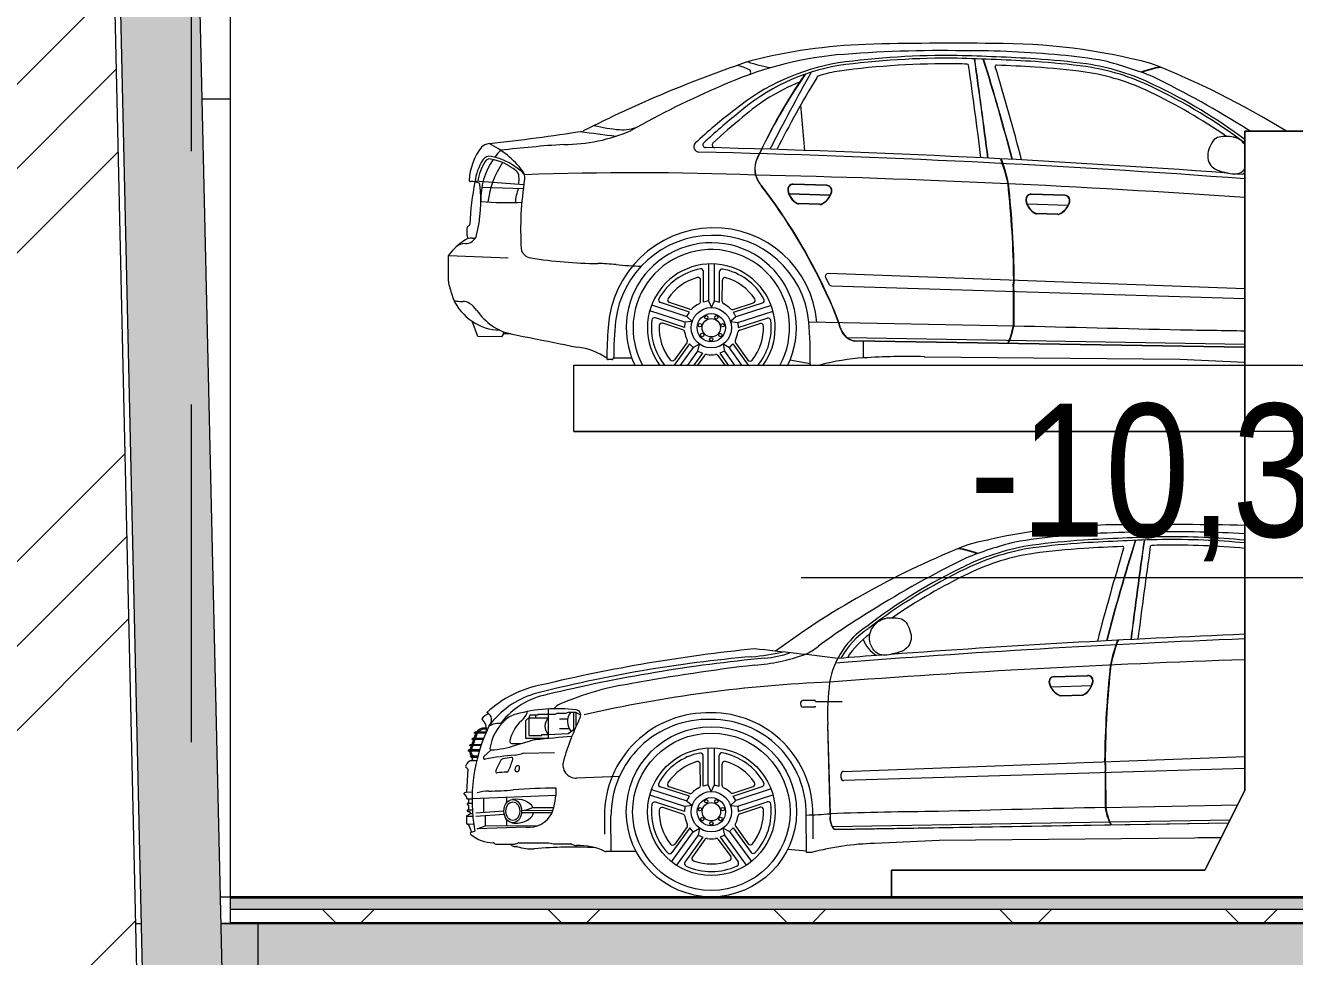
# Model space of a CAD drawing. Header units: millimetres. Extents: x 51154 to 151340, y -24069 to 30962.
# Drawn here: x 56707 to 61478, y -10575 to -7073 of the extents above; entities that cross this region are included whole.
import ezdxf

# ---------------------------------------------------------------- set-up
doc = ezdxf.new("R2010")
doc.units = ezdxf.units.MM
doc.linetypes.add('Осевые', pattern=[6350, 1270, -952.5, 3175, -952.5])
for name, color, linetype, lineweight in [('Высотные отметки', 7, 'Continuous', 9), ('Общие ребра', 7, 'Continuous', 9), ('Отделка 1 _4_-1', 7, 'Continuous', 9), ('Отделка 2 _5_-1', 7, 'Continuous', 9), ('Перекрытия', 7, 'Continuous', 9), ('Потолки', 7, 'Continuous', 9), ('Стены', 7, 'Continuous', 9), ('Стены-1', 7, 'Continuous', 18), ('Структура _1_', 7, 'Continuous', 18), ('Черная _3 сплошная', 7, 'Continuous', 18), ('Штриховка разреза-2', 7, 'Continuous', 9), ('Элементы узлов', 7, 'Continuous', 9)]:
    doc.layers.add(name, color=color, linetype=linetype, lineweight=lineweight)
for name, color, linetype, lineweight, true_color in [('Оси-3', 7, 'Осевые', 9, 0xaaaaaa), ('Парковка-1', 7, 'Continuous', 9, 0xaaaaaa), ('Элементы узлов-1', 7, 'Continuous', 9, 0xaaaaaa), ('Элементы узлов-3', 7, 'Continuous', 9, 0x585858)]:
    doc.layers.add(name, color=color, linetype=linetype, lineweight=lineweight, true_color=true_color)
doc.styles.add('Arial Narrow', font='ARIALN.TTF', dxfattribs={"height": 500})
pattern_1 = [(45, (99498.54, 6475), (-493.914, 493.914), []), (45, (99992.45, 6475), (-493.914, 493.914), [873.125, -174.625, 6.706, -167.919])]

# ---------------------------------------------------------------- blocks, each defined once
blk = doc.blocks.new('Стена монолитная - Стена монолитная-463893-Разрез 1-1')
at = {"layer": 'Штриховка разреза-2'}
h = blk.add_hatch(dxfattribs=at)
h.set_pattern_fill('FP_1', color=256, style=0, pattern_type=2)
h.set_pattern_definition(pattern_1)
h.paths.add_polyline_path([(141267.5, -16700), (141410.4, -10450), (141266.3, -10450), (141267.3, -16700)], flags=0)
h.paths.add_polyline_path([(57285.6, -16700), (57281.6, -16573.1), (57281.6, -16700)], flags=0)
h.paths.add_polyline_path([(57581.6, -16521.8), (57581.6, -10450), (57442.8, -10450), (57565, -15794.4)], flags=0)
at = {"layer": 'Стены'}
for p, q in [((58787.1, -10450), (57442.3, -10450)), ((57476.6, -10450), (57581.6, -10450)), ((57476.6, -10450), (57581.6, -10450)), ((57581.6, -10450), (61831.6, -10450)), ((61831.6, -10450), (58788.4, -10450))]:
    blk.add_line(p, q, dxfattribs=at)
at = {"layer": 'Стены-1'}
for p, q in [((57581.6, -10450), (57442.8, -10450)), ((57581.6, -16521.8), (57581.6, -10450))]:
    blk.add_line(p, q, dxfattribs=at)
blk = doc.blocks.new('Прк_Свб_Механизированная парковка_Параллельная - Прк_Свб_Механизированная парковка_Параллельная-8473315-Разрез 1-1')
at = {"layer": 'Парковка-1'}
for p, q in [((61591.1, -7470), (61291.1, -7470)), ((61291.1, -7470), (61291.1, -8350)), ((61591.1, -7470), (61291.1, -7470)), ((61291.1, -7470), (61291.1, -9950)), ((58769.1, -8600), (58769.1, -8350)), ((58769.1, -8539.9), (58769.1, -8350)), ((58769.1, -8350), (61291.1, -8350)), ((58769.1, -8350), (61291.1, -8350)), ((58769.1, -8600), (61291.1, -8600)), ((61291.1, -8600), (61291.1, -9950)), ((61291.1, -9950), (61141.1, -10250)), ((61291.1, -9950), (61141.1, -10250)), ((61141.1, -10250), (59963.1, -10250)), ((59963.1, -10250), (59963.1, -10350)), ((61141.1, -10250), (59963.1, -10250)), ((59963.1, -10250), (59963.1, -10350)), ((59963.1, -10350), (62919.1, -10350)), ((59963.1, -10350), (62919.1, -10350))]:
    blk.add_line(p, q, dxfattribs=at)
at = {"layer": 'Элементы узлов-1'}
for p, q in [((59620.5, -7373.4), (59635.8, -7542.9)), ((61291.1, -9950), (61291.1, -7470)), ((61291.1, -7470), (61591.1, -7470)), ((61260.6, -7630.7), (61291.1, -7632.9)), ((58580.7, -7672.2), (58397.4, -7658.7)), ((59719.3, -7674), (59593.5, -7670.1)), ((59719.3, -7675), (59593.5, -7671.1)), ((58578.6, -7687.2), (58422.7, -7683)), ((59732.7, -7711.3), (59577.7, -7706.5)), ((59732.2, -7712.3), (59578.1, -7707.5)), ((60613.9, -7712.3), (60488.1, -7708.4)), ((60614, -7711.3), (60488.2, -7707.4)), ((59693.8, -7745.6), (59612.9, -7743.1)), ((59693.8, -7746.6), (59612.9, -7744.1)), ((60626.9, -7749.6), (60472.7, -7744.9)), ((58369.4, -7829.7), (58376.5, -7823.8)), ((60588.5, -7783), (60507.6, -7780.5)), ((60588.4, -7784), (60507.6, -7781.5)), ((58367.4, -7863.3), (58367.5, -7833.5)), ((58386.2, -7872.6), (58399, -7872.6)), ((58297.7, -8035.3), (58298.1, -7938.6)), ((58298.1, -7938.6), (58521.7, -7947)), ((59255.6, -8113.3), (59256.1, -7998.6)), ((59275.1, -7970.1), (59274.6, -8109.1)), ((59297.2, -8109.2), (59297.7, -7970.2)), ((59316.1, -8113.5), (59316.5, -7998.8)), ((61291.1, -8064), (59724.3, -8006.4)), ((59245, -8110.6), (59245.3, -8030.8)), ((59326.7, -8110.9), (59327, -8031.2)), ((59715.1, -8021.1), (59728.9, -8047)), ((59737.4, -8052.3), (61291.1, -8099.4)), ((59274.6, -8109.1), (59255.6, -8113.3)), ((59274.6, -8109.1), (59285.8, -8134.1)), ((59285.8, -8134.1), (59297.2, -8109.2)), ((59297.2, -8109.2), (59316.1, -8113.5)), ((60420.7, -8072.4), (60420.2, -8203.8)), ((60422.7, -8072.4), (60422.2, -8203.8)), ((59186.1, -8189.2), (59054.1, -8145.8)), ((59061.2, -8124.3), (59193.2, -8167.7)), ((59203.1, -8151.1), (59094.2, -8115.3)), ((59204, -8140.2), (59128.2, -8115.2)), ((59193.2, -8167.7), (59203.1, -8151.1)), ((59367.5, -8140.8), (59443.5, -8116.4)), ((59368.3, -8151.7), (59477.5, -8116.7)), ((59378.1, -8168.4), (59368.3, -8151.7)), ((59510.4, -8126), (59378.1, -8168.4)), ((59385, -8190), (59517.4, -8147.5)), ((58408.1, -8243.3), (58386.3, -8185.7)), ((59184.2, -8208.5), (59075.3, -8172.6)), ((59178.4, -8217.8), (59102.7, -8192.9)), ((59186.1, -8189.2), (59184.2, -8208.5)), ((59213.3, -8186.3), (59186.1, -8189.2)), ((59193.2, -8167.7), (59213.3, -8186.3)), ((59378.1, -8168.4), (59357.8, -8186.8)), ((59357.8, -8186.8), (59385, -8190)), ((59385, -8190), (59386.7, -8209.3)), ((59386.7, -8209.3), (59496, -8174.3)), ((59392.5, -8218.6), (59468.4, -8194.3)), ((60422.2, -8203.8), (59651.9, -8188.3)), ((58497.3, -8243.6), (58408.1, -8243.3)), ((58504, -8232.7), (58497.3, -8243.6)), ((58504, -8232.7), (58504, -8224.6)), ((58532.2, -8232.9), (58504, -8232.7)), ((61291.1, -8272.7), (59795.9, -8247.9)), ((59204, -8270.1), (59145.5, -8350)), ((59193.9, -8266), (59146.7, -8330.3)), ((59216.7, -8284.7), (59168.9, -8350)), ((59197, -8350), (59235, -8298.1)), ((59216.7, -8284.7), (59204, -8270.1)), ((59240.6, -8271.3), (59216.7, -8284.7)), ((59235, -8298.1), (59240.6, -8271.3)), ((59235, -8298.1), (59252.8, -8305.8)), ((59335.3, -8298.5), (59317.5, -8306.1)), ((59353.7, -8285.3), (59329.9, -8271.6)), ((59329.9, -8271.6), (59335.3, -8298.5)), ((59335.3, -8298.5), (59372.4, -8350)), ((59353.7, -8285.3), (59366.5, -8270.8)), ((59400.3, -8350), (59353.7, -8285.3)), ((59366.5, -8270.8), (59423.6, -8350)), ((59376.7, -8266.7), (59423.3, -8331.4)), ((61291.1, -8283.2), (59822, -8258.8)), ((61291.1, -8284.2), (59822, -8259.8)), ((59856.9, -8260.4), (59856.7, -8323.3)), ((58911.7, -8329.6), (58897.5, -8329.5)), ((58915.7, -8327.7), (58919.3, -8323.1)), ((58919.3, -8323.1), (58986.4, -8323.3)), ((59252.8, -8305.8), (59220.4, -8350)), ((59259.8, -8314.2), (59233.6, -8350)), ((59310.4, -8314.4), (59336, -8350)), ((59317.5, -8306.1), (59349.1, -8350)), ((59657, -8346.1), (59581.1, -8332.2)), ((60086.2, -8318.9), (61046.1, -8328.1)), ((61046.1, -8328.1), (61289.3, -8339.3)), ((58769.1, -8350), (62775.1, -8350)), ((58769.1, -8600), (58769.1, -8350)), ((62775.1, -8600), (58769.1, -8600)), ((60574.2, -9521.5), (60700, -9517.6)), ((60574.2, -9522.5), (60700, -9518.6)), ((60561.3, -9559.8), (60715.4, -9555)), ((59632.1, -9611), (59672.6, -9610.8)), ((59672.7, -9636.9), (59632.2, -9637.1)), ((59677.6, -9615.8), (59777.6, -9615.4)), ((60599.7, -9593.1), (60680.6, -9590.6)), ((60599.7, -9594.1), (60680.6, -9591.6)), ((58587.8, -9686.8), (58599.4, -9677.5)), ((58603, -9667.1), (58599.4, -9677.5)), ((58599.4, -9677.5), (58672.4, -9677.3)), ((58599.4, -9677.5), (58599.7, -9742.9)), ((58633.3, -9667), (58603, -9667.1)), ((58624.8, -9667), (58624.9, -9677.4)), ((58672.3, -9664.6), (58633.3, -9664.8)), ((58633.3, -9664.8), (58633.3, -9667)), ((58672.3, -9643.5), (58672.7, -9754.9)), ((58697, -9664.5), (58672.3, -9664.6)), ((58704.9, -9661), (58697, -9664.5)), ((58737.1, -9660.9), (58704.9, -9661)), ((58714.4, -9680.2), (58746.1, -9680.1)), ((58747.4, -9656.4), (58737.1, -9660.9)), ((58775.7, -9656.3), (58747.4, -9656.4)), ((58766.9, -9656.3), (58767.2, -9721.8)), ((58794.7, -9666.6), (58775.7, -9656.3)), ((58775.7, -9656.3), (58775.9, -9711.9)), ((58394.7, -9734.2), (58396.5, -9729.2)), ((58396.5, -9729.2), (58440.2, -9729)), ((58588.1, -9755.2), (58587.8, -9686.8)), ((58714.5, -9716.7), (58750.8, -9716.5)), ((58747.9, -9735.6), (58773.6, -9717.2)), ((59732.8, -10037.6), (59723.1, -9701.6)), ((59733.8, -10037.6), (59724.1, -9701.6)), ((58377.9, -9781.7), (58379.7, -9776.7)), ((58379.7, -9776.7), (58421.7, -9776.5)), ((58391.6, -9757.9), (58385, -9776.7)), ((58386.3, -9757.9), (58388.1, -9752.9)), ((58428.5, -9757.8), (58386.3, -9757.9)), ((58388.1, -9752.9), (58430.4, -9752.8)), ((58397, -9757.9), (58390.3, -9776.6)), ((58400, -9734.1), (58393.4, -9752.9)), ((58438, -9734), (58394.7, -9734.2)), ((58405.3, -9734.1), (58398.7, -9752.9)), ((58534.8, -9773.5), (58571.4, -9773.4)), ((58549.2, -9779.9), (58605.7, -9763.2)), ((58672.7, -9754.9), (58588.1, -9755.2)), ((58599.7, -9742.9), (58648.2, -9742.8)), ((58648.2, -9739.3), (58672.6, -9739.2)), ((58648.2, -9742.8), (58648.2, -9739.3)), ((58672.6, -9739.2), (58747.9, -9735.6)), ((58413.3, -9802.8), (58372.1, -9802.9)), ((58414.8, -9797.8), (58372.5, -9797.9)), ((58420, -9781.5), (58377.9, -9781.7)), ((58383.3, -9781.7), (58378.8, -9794.2)), ((58408, -9821.5), (58379, -9821.7)), ((58388.6, -9781.6), (58382.8, -9797.9)), ((58406.7, -9826.5), (58384.8, -9826.6)), ((58458.6, -9797.8), (58430.8, -9822.8)), ((58579.8, -9810), (58696.2, -9806.7)), ((59255.1, -9933.7), (59254.7, -9819)), ((59274, -9929.3), (59273.5, -9790.3)), ((59296.1, -9790.3), (59296.6, -9929.2)), ((59315.5, -9933.4), (59315.1, -9818.7)), ((59782.6, -9878.3), (61291.1, -9822.9)), ((58370.4, -9870.2), (58365.2, -9955.9)), ((58403.6, -9839), (58379.5, -9839.1)), ((58388.4, -9832.5), (58388.2, -9833.7)), ((59244.5, -9931.1), (59244.1, -9851.3)), ((59326.2, -9930.8), (59325.9, -9851)), ((61291.1, -9867.2), (59783.4, -9913)), ((58940, -9898), (58779.1, -9903.7)), ((59773.1, -9903), (59773, -9888.4)), ((60765.4, -9882.5), (60765.9, -10013.9)), ((60767.4, -9882.5), (60767.9, -10013.9)), ((58356.3, -9963.9), (58364.4, -9972.2)), ((58365.2, -9955.9), (58357.3, -9959)), ((58365.2, -9955.9), (58387.1, -9955.8)), ((58701.5, -9968.7), (58386.3, -9982)), ((59186.2, -10010.1), (59053.8, -9967.7)), ((59060.7, -9946.2), (59193.1, -9988.6)), ((59202.9, -9971.9), (59093.7, -9936.9)), ((59203.7, -9961), (59127.7, -9936.6)), ((59274, -9929.3), (59255.1, -9933.7)), ((59285.4, -9954.2), (59274, -9929.3)), ((59296.6, -9929.2), (59285.4, -9954.2)), ((59296.6, -9929.2), (59315.5, -9933.4)), ((59367.2, -9960.3), (59443, -9935.4)), ((59368, -9971.3), (59477, -9935.4)), ((59510, -9944.4), (59378, -9987.9)), ((59385.1, -10009.4), (59517.1, -9965.9)), ((61141.1, -10250), (61291.1, -9950)), ((58365.3, -9974.2), (58365.4, -9978.5)), ((58367.3, -10000.8), (58367.3, -10001.1)), ((58368.3, -9981.4), (58369.4, -9981.4)), ((58369.4, -9981.4), (58386.3, -9981.6)), ((58372.3, -9997.8), (58370.3, -9997.8)), ((58372.3, -9984.4), (58372.3, -9997.8)), ((58372.3, -9997.8), (58386.3, -9997.7)), ((58372.4, -10006), (58372.4, -10021.4)), ((58428.8, -9980.2), (58429, -10032.6)), ((58515.2, -9976.5), (58515.3, -9997.4)), ((58615, -10014.6), (58693, -10014.3)), ((59184.4, -10029.4), (59075.2, -9994.4)), ((59178.7, -10038.8), (59102.7, -10014.4)), ((59186.2, -10010.1), (59184.4, -10029.4)), ((59213.4, -10007), (59186.2, -10010.1)), ((59193.1, -9988.6), (59202.9, -9971.9)), ((59193.1, -9988.6), (59213.4, -10007)), ((59378, -9987.9), (59357.8, -10006.4)), ((59357.8, -10006.4), (59385.1, -10009.4)), ((59378, -9987.9), (59368, -9971.3)), ((59385.1, -10009.4), (59386.9, -10028.7)), ((59386.9, -10028.7), (59495.9, -9992.8)), ((59392.7, -10038), (59468.5, -10013)), ((60765.9, -10013.9), (61264.1, -10003.9)), ((58388.9, -10047.5), (58365, -10047.6)), ((58365, -10047.6), (58365.1, -10073.3)), ((58378.1, -10038.8), (58366.6, -10045)), ((58369.4, -10024.5), (58367.4, -10024.5)), ((58367.4, -10024.5), (58367.4, -10026)), ((58387.2, -10024.4), (58369.4, -10024.5)), ((58370, -10028.9), (58377, -10029.8)), ((58379.6, -10032.8), (58379.7, -10036.2)), ((58379.7, -10036.2), (58388, -10036.2)), ((58400.6, -10034.7), (58506.1, -10027.1)), ((58400.6, -10047.2), (58507.3, -10039.5)), ((58436.6, -10082.7), (58436.5, -10044.6)), ((58515.5, -10058.6), (58515.6, -10082.4)), ((58572.3, -10033), (58687.2, -10032.5)), ((58572.4, -10025.2), (58689.9, -10024.7)), ((58883.4, -10047.4), (58883.6, -10114.8)), ((58908.7, -10180.1), (58908.2, -10047.4)), ((59642.7, -10183.7), (59642.2, -10042.5)), ((59667, -10042.8), (59667.3, -10132.5)), ((59739.2, -10085.5), (61235.8, -10060.6)), ((58368.1, -10076.3), (58370.1, -10076.3)), ((58369.1, -10076.3), (58392.2, -10076.2)), ((58372.9, -10078.2), (58384.4, -10106.3)), ((58383.4, -10106.5), (58396.5, -10103.6)), ((58405.2, -10093.8), (58436.6, -10082.7)), ((58589.5, -10088.2), (58405.2, -10093.8)), ((58436.6, -10082.7), (58634.8, -10082)), ((59136.3, -10218.2), (59217.5, -10105.4)), ((59204.7, -10090.9), (59137.6, -10184)), ((59194.5, -10086.8), (59147.9, -10151.5)), ((59217.5, -10105.4), (59204.7, -10090.9)), ((59217.5, -10105.4), (59241.3, -10091.8)), ((59241.3, -10091.8), (59235.9, -10118.6)), ((59336.2, -10118.3), (59330.6, -10091.5)), ((59330.6, -10091.5), (59354.4, -10104.9)), ((59354.4, -10104.9), (59367.2, -10090.3)), ((59354.4, -10104.9), (59436.6, -10217)), ((59367.2, -10090.3), (59434.9, -10182.8)), ((59377.3, -10086.1), (59424.4, -10150.5)), ((59751.5, -10095.7), (61230.5, -10071.2)), ((59751.6, -10096.7), (61230, -10072.2)), ((58475.2, -10151.6), (58527.8, -10152.1)), ((58527.8, -10152.1), (58545.9, -10152)), ((58535, -10155.3), (58537.2, -10157.7)), ((58544.6, -10161), (58554.1, -10160.9)), ((58549.8, -10151.2), (58557.8, -10147.8)), ((58561.7, -10146.9), (58674.4, -10146.5)), ((58674.4, -10146.5), (58692.3, -10151.1)), ((58692.3, -10151.1), (58757.2, -10150.9)), ((58760.6, -10151.5), (58775.3, -10156.7)), ((59235.9, -10118.6), (59154.6, -10231.4)), ((59253.7, -10126.2), (59186.6, -10219.3)), ((59260.8, -10134.6), (59214.2, -10199.3)), ((59235.9, -10118.6), (59253.7, -10126.2)), ((59311.4, -10134.4), (59358.5, -10198.7)), ((59336.2, -10118.3), (59318.4, -10126)), ((59318.4, -10126), (59386.2, -10218.5)), ((59418.3, -10230.4), (59336.2, -10118.3)), ((60142.1, -10138.2), (59898.9, -10149.5)), ((61101.9, -10129.1), (60142.1, -10138.2)), ((59003, -10179.7), (58889.8, -10180.1)), ((59572.7, -10171.3), (59642.7, -10176.8)), ((59661.9, -10183.7), (59642.7, -10183.7)), ((59963.1, -10350), (59963.1, -10250)), ((59963.1, -10250), (61141.1, -10250)), ((59266.5, -10350), (59293.4, -10350)), ((62919.1, -10350), (59963.1, -10350))]:
    blk.add_line(p, q, dxfattribs=at)
for centre, radius in [((59285.5, -8210), 76), ((59285.5, -8210), 53.1), ((59242.8, -8200.1), 6.42), ((59285.5, -8210), 34.5), ((59266.6, -8170.5), 6.42), ((59304.6, -8170.6), 6.42), ((59328.2, -8200.4), 6.42), ((59251.1, -8237.2), 6.42), ((59285.3, -8253.8), 6.42), ((59319.6, -8237.5), 6.42), ((59285.7, -10030.2), 319.8), ((59285.7, -10030.2), 295.9), ((59285.7, -10030.2), 240.1), ((59285.7, -10030.2), 76), ((59285.7, -10030.2), 53.1), ((59242.9, -10020.6), 6.42), ((59285.7, -10030.2), 34.5), ((59266.5, -9990.8), 6.42), ((59304.6, -9990.6), 6.42), ((59328.4, -10020.3), 6.42), ((59251.5, -10057.6), 6.42), ((59320.1, -10057.4), 6.42), ((59285.9, -10074), 6.42)]:
    blk.add_circle(centre, radius, dxfattribs=at)
for centre, radius, start, end in [((59945.3, -9241.6), 2099, 92.1582, 104.1138), ((60193.4, -19325.8), 12186.1, 89.28871, 91.5384), ((60352.4, -9457.7), 2317.1, 75.3613, 90.1898), ((59893.9, -8557.5), 1380.3, 95.7117, 114.4068), ((60145.3, -11725.6), 4558.1, 88.872, 94.8926), ((60176.4, -10294.9), 3108.9, 89.3918, 97.6584), ((60176.4, -10294.9), 3098.7, 89.3932, 97.6554), ((59998.1, -15645.6), 8451.8, 86.57136, 88.56858), ((59998.1, -15645.6), 8462, 86.5712, 88.56908), ((60260.1, -10629.6), 3461.4, 84.403, 90.4141), ((31204.9, -11289.7), 29356.5, 7.275, 8.01126), ((31204.9, -11289.7), 29357.5, 7.275, 8.01126), ((52646.9, -9603.6), 8029.3, 14.61775, 17.42027), ((52646.9, -9603.6), 8030.3, 14.61775, 17.42027), ((60322.2, -10014.4), 2821.5, 82.402, 86.3029), ((60426.5, -9137.6), 1960.4, 80.1519, 84.9916), ((60902.8, -11591.7), 4625.3, 108.5225, 116.9837), ((59907.4, -8050.1), 848.9, 99.8604, 128.8215), ((59343.5, -7410.6), 191.1, 63.4274, 78.34), ((59896.4, -7989.6), 777.1, 99.8418, 130.9646), ((59621.4, -6609.3), 632.4, 251.6712, 259.8128), ((59422.9, -7248.6), 10.7, 294.8404, 55.7436), ((67023.6, -11367.6), 8436.5, 150.77838, 153.00918), ((59890.1, -7969.8), 735.7, 99.6573, 105.5026), ((60176.4, -10294.9), 3077.8, 89.396, 97.6487), ((59998.1, -15645.6), 8430.9, 88.30274, 88.56756), ((60247.6, -7223.3), 5, 7.9631, 88.3027), ((31179.2, -11289.6), 29356.5, 7.27738, 7.96315), ((60357.5, -7227.3), 5, 87.555, 196.9956), ((52256.5, -9703.4), 8466, 14.53356, 16.99562), ((59998.1, -15645.6), 8430.9, 86.57169, 87.55501), ((60322.2, -10014.4), 2790.5, 82.4061, 86.3014), ((60322.2, -10014.4), 2811.3, 82.4033, 86.3024), ((60570.3, -8069.6), 830, 63.9665, 81.6427), ((60570.3, -8069.6), 850.9, 63.9734, 81.652), ((60570.3, -8069.6), 861.1, 63.9767, 81.6565), ((60408.7, -8605.6), 1443.3, 68.1429, 75.8373), ((61020.8, -7554.6), 328.6, 98.4667, 111.4073), ((61020.8, -7554.6), 326.9, 97.9597, 111.0677), ((59771.1, -10178.8), 3184.5, 58.2986, 68.5048), ((59890.1, -7969.8), 735.7, 111.7803, 131.4563), ((61425.5, -8484.3), 2169, 145.5393, 155.0124), ((61425.5, -8484.3), 2168, 145.5393, 155.0124), ((62577.9, -9050.9), 3400, 148.4061, 153.6086), ((59698.8, -7280.1), 20, 105.5026, 148.4061), ((59219.4, -10779.3), 3914.6, 57.8721, 63.8284), ((60059.5, -9160.9), 2066, 53.3787, 64.5255), ((60645, -10408.1), 3376.8, 113.0366, 119.4637), ((60059.5, -9160.9), 2034.9, 55.1776, 64.5297), ((60059.5, -9160.9), 2055.8, 53.1728, 64.5269), ((60553.5, -8933.7), 1942.9, 127.3314, 133.1467), ((60694.8, -9050.7), 2103.9, 128.4367, 133.1097), ((60729.6, -9051.4), 2103.9, 129.0881, 133.1097), ((57582.2, 312.5), 7877.8, 276.32633, 278.9236), ((58730.6, -6884.9), 635.8, 270.0065, 293.487), ((59507.3, -2613.5), 4910.2, 261.6412, 263.2189), ((58993.4, -6849.8), 617.4, 256.1274, 265.0776), ((58953.1, -7325.7), 139.8, 264.7892, 294.2245), ((59947.5, -9704.4), 2617.6, 58.6158, 58.8555), ((58602.1, -7669.4), 227.7, 142.4627, 176.4251), ((58455.9, -7567), 50, 96.5392, 133.4114), ((58288.7, -7844.2), 364.6, 38.0067, 63.7051), ((59093.4, -12710.3), 5202.4, 93.998, 96.6197), ((59239.7, -7529.5), 20, 137.8992, 268.6911), ((59263.9, -7522), 10, 133.5923, 268.579), ((58254.3, -48221.4), 40701.9, 85.80934, 88.57896), ((59298.7, -7522.7), 10, 133.5923, 268.579), ((58596.7, -7686.1), 201.2, 147.7042, 172.9415), ((58596.7, -7686.1), 190.8, 147.7042, 171.9792), ((58684.7, -7727.5), 265.8, 145.6217, 181.6287), ((58452, -7594.7), 30, 79.1223, 147.7042), ((58452, -7594.7), 19.6, 79.1223, 147.7042), ((58416.2, -7786.9), 215.2, 51.0293, 79.4047), ((58413.9, -7793.3), 232.2, 43.1743, 79.1223), ((58684.2, -7727.3), 265.3, 135.897, 143.1996), ((58339.5, -46927.2), 39388, 85.70228, 88.69112), ((59543.4, -7612.1), 94.8, 152.2845, 223.2315), ((59543.4, -7612.1), 93.8, 152.2845, 223.2315), ((59753.7, -7806.3), 661.6, 11.9977, 20.4202), ((59753.7, -7806.3), 663.6, 11.9977, 20.4202), ((58788.2, -7779.5), 344.9, 146.4759, 172.8924), ((58532.6, -7642.9), 30, 4.0315, 51.0293), ((58544.5, -7644.3), 40, 350.7366, 38.0067), ((59000.2, -19629.7), 12002.6, 87.85433, 91.99092), ((61209.3, -7520.6), 133.5, 303.2297, 308.2323), ((58379.8, -7655.5), 5, 176.4251, 274.6925), ((59303.4, -7848.6), 925.5, 168.3325, 178.2373), ((58385.3, -7722.6), 62.4, 63.6427, 94.6925), ((57854.6, -7731), 564.4, 346.4287, 6.1277), ((58410.8, -7671.2), 5, 6.1277, 63.6427), ((58443.6, -7649.2), 119.3, 349.6176, 4.0315), ((59735.8, -7838.6), 1167.1, 170.7366, 183.627), ((58604.3, -45987.5), 38361.2, 85.98361, 88.73739), ((57828.8, -8944.2), 2076.9, 24.5974, 37.5972), ((57828.8, -8944.2), 2077.9, 24.5978, 37.5972), ((59592.9, -7690.1), 20, 88.2298, 188.791), ((59592.9, -7690.1), 19, 88.2298, 188.791), ((59718.7, -7694), 20, 346.6464, 88.2298), ((59718.7, -7694), 19, 346.6464, 88.2298), ((56792.8, -8062.6), 3629.4, 0.5305, 6.2311), ((56792.8, -8062.6), 3631.4, 0.5305, 6.2311), ((58728.4, -7750.1), 180, 159.3705, 176.3478), ((59640.6, -7682.7), 68.2, 188.791, 241.975), ((59640.6, -7682.7), 67.2, 188.791, 241.975), ((59671.8, -7682.8), 67.2, 292.539, 346.6464), ((59671.8, -7682.8), 68.2, 292.539, 346.6464), ((60487.6, -7727.4), 20, 88.2298, 188.791), ((60487.6, -7727.4), 19, 88.2298, 188.791), ((60613.4, -7731.3), 19, 346.6464, 88.2298), ((60613.4, -7731.3), 20, 346.6464, 88.2298), ((58519.9, -6441.2), 1297.8, 265.5416, 272.4953), ((59613.2, -7734.1), 10, 241.975, 268.2298), ((59613.2, -7734.1), 9, 241.975, 268.2298), ((59694.1, -7736.6), 9, 268.2298, 292.539), ((59694.1, -7736.6), 10, 268.2298, 292.539), ((60535.2, -7720.1), 68.2, 188.791, 241.975), ((60535.2, -7720.1), 67.2, 188.791, 241.975), ((60566.4, -7720.2), 67.2, 292.539, 346.6464), ((60566.4, -7720.2), 68.2, 292.539, 346.6464), ((58373.4, -7819.9), 5, 309.2694, 358.2373), ((60507.9, -7771.5), 10, 241.975, 268.2298), ((60507.9, -7771.5), 9, 241.975, 268.2298), ((60588.7, -7774), 10, 268.2298, 292.539), ((60588.7, -7774), 9, 268.2298, 292.539), ((58361.7, -7849.7), 43.7, 268.5499, 341.7534), ((58372.4, -7863.3), 5, 179.7805, 189.6626), ((58372.5, -7833.5), 5, 129.2694, 179.7805), ((58390.8, -7860.2), 23.6, 189.6626, 217.4971), ((59295.6, -8232.6), 398.5, 91.2507, 176.7528), ((59289.9, -8229.5), 367.1, 90.4848, 173.1279), ((59294.3, -8221.5), 359.2, 5.2982, 91.187), ((59295.8, -8222.2), 388.1, 4.9172, 91.3087), ((58488.3, -8081.3), 238.8, 122.7895, 142.3854), ((58359.3, -7943.4), 50, 88.5499, 133.0847), ((58386.1, -7922.6), 50, 89.7805, 122.7895), ((58610.7, -7907.2), 40, 187.5282, 264.6369), ((59285.5, -8210), 319.8, 333.8982, 179.7805), ((59285.5, -8210), 294.2, 331.1039, 179.7805), ((58303.1, -7938.6), 5, 142.3854, 179.7805), ((58869.8, -6333.7), 1634.6, 260.7487, 269.6189), ((58846.5, -8735), 766.8, 83.9409, 89.073), ((59030.3, -7003), 974.9, 263.9409, 269.5473), ((59285.5, -8210), 240.1, 323.6058, 179.7805), ((59285.5, -8210), 225.1, 100.5528, 151.0082), ((59246.1, -7998.5), 10, 359.7805, 100.5528), ((59326.5, -7998.8), 10, 79.0082, 179.7805), ((59285.5, -8210), 225.1, 28.5528, 79.0082), ((59723.9, -8016.4), 10, 87.8937, 208.0341), ((58347.7, -8035.5), 50, 179.7805, 194.7781), ((58953.8, -7875.6), 676.8, 194.7781, 199.3384), ((59285.5, -8210), 196.1, 105.6399, 145.9211), ((59235.3, -8030.8), 10, 359.7805, 105.6399), ((59337, -8031.2), 10, 73.9211, 179.7805), ((59285.5, -8210), 196.1, 33.6399, 73.9211), ((59737.7, -8042.3), 10, 208.0341, 268.262), ((60529.9, -8054.1), 110.6, 167.2119, 189.2482), ((60529.9, -8054.1), 108.6, 167.2119, 189.2482), ((60419.1, -8029), 5, 347.2119, 0.5305), ((58328.2, -8096.5), 13.4, 193.5787, 266.9623), ((58496.1, -8021.9), 197.2, 203.9041, 268.4034), ((58364.6, -7411.7), 699.3, 266.9623, 268.9453), ((59097.3, -8105.8), 10, 151.0082, 251.7805), ((59131.3, -8105.7), 10, 145.9211, 251.7805), ((59440.4, -8106.9), 10, 287.7805, 33.6399), ((59474.4, -8107.2), 10, 287.7805, 28.5528), ((58849.2, -8507.9), 968, 17.9298, 26.2574), ((58849.2, -8507.9), 969, 17.9298, 26.2565), ((60417.7, -8072.4), 5, 359.7204, 9.2482), ((58350.8, -8160.8), 50, 58.2984, 88.9453), ((58333.8, -8188.3), 82.3, 31.9512, 58.2984), ((58614.4, -7990.1), 261.4, 216.2667, 234.2488), ((59207.1, -8130.7), 10, 251.7805, 314.6502), ((59285.5, -8210), 101.5, 116.9108, 134.6502), ((59235, -8110.6), 10, 296.9108, 359.7805), ((59336.7, -8111), 10, 179.7805, 242.6502), ((59285.5, -8210), 101.5, 44.9108, 62.6502), ((59364.5, -8131.3), 10, 224.9108, 287.7805), ((58571.3, -8046.2), 190.7, 234.8987, 258.1546), ((60018.6, -8303.3), 1099.5, 173.8516, 181.0314), ((59285.5, -8210), 225.1, 172.5528, 218.7927), ((59072.2, -8182.1), 10, 71.7805, 172.5528), ((59285.5, -8210), 196.1, 177.6399, 217.9211), ((59099.5, -8202.4), 10, 71.7805, 177.6399), ((59285.5, -8210), 196.1, 321.6399, 1.9211), ((59285.5, -8210), 225.1, 321.1829, 7.0082), ((59471.5, -8203.8), 10, 1.9211, 107.7805), ((59499, -8183.8), 10, 7.0082, 107.7805), ((58489.6, -8305), 1168.1, 357.9485, 5.7348), ((60205.8, -8171.5), 216.7, 333.4116, 351.5167), ((60205.8, -8171.5), 218.7, 333.4116, 351.5167), ((55003.5, -243143.2), 235001.9, 88.525896, 88.67878), ((60430.8, 819.7), 9249.5, 258.15459, 259.32775), ((60814.5, -8354.7), 1922.2, 175.6839, 179.0968), ((59285.5, -8210), 319.8, 179.7805, 206.3416), ((59285.5, -8210), 294.2, 179.7805, 208.8965), ((59285.5, -8210), 240.1, 179.7805, 216.375), ((59175.3, -8227.3), 10, 8.9108, 71.7805), ((59285.5, -8210), 101.5, 188.9108, 206.6502), ((59285.5, -8210), 101.5, 332.9108, 350.6502), ((59395.5, -8228.1), 10, 107.7805, 170.6502), ((59837, -8192.3), 69.1, 194.7912, 257.4669), ((59837, -8192.3), 68.1, 194.7912, 257.4669), ((60954.4, -22639), 14420.2, 88.66213, 89.62423), ((59079.9, -6689.4), 1621.4, 257.0981, 259.4554), ((58760.2, -8510.6), 228.4, 54.6097, 84.227), ((59185.8, -8260), 10, 323.7805, 26.6502), ((59384.8, -8260.8), 10, 152.9108, 215.7805), ((58897.5, -8324.5), 5, 179.0968, 269.7805), ((58911.7, -8324.6), 5, 269.7805, 321.4326), ((59138.7, -8324.4), 10, 217.9211, 323.7805), ((59267.9, -8320.2), 10, 80.9108, 143.7805), ((59285.5, -8210), 101.5, 260.9108, 278.6502), ((59302.3, -8320.3), 10, 35.7805, 98.6502), ((59431.4, -8325.5), 10, 215.7805, 321.6399), ((59662, -8347), 5, 177.9485, 217.6112), ((59918.5, -9209.8), 888.7, 93.9446, 104.5364), ((60019.8, -10870.3), 2552.2, 88.5076, 93.6481), ((60835.8, -11267.8), 2317.1, 89.8102, 104.6387), ((60994.7, -21135.9), 12186.1, 88.60657, 90.71129), ((60779.5, -10415.7), 1443.3, 104.1627, 111.8571), ((60761.6, -10947.7), 1960.4, 95.0084, 99.8481), ((60865.9, -11824.5), 2821.5, 93.6971, 97.598), ((60928.1, -12439.7), 3461.4, 89.5859, 95.597), ((61190.1, -17455.7), 8462, 91.43092, 93.4288), ((61190.1, -17455.7), 8451.8, 91.43142, 93.42864), ((68541.3, -11413.7), 8030.3, 162.57973, 165.38225), ((68541.3, -11413.7), 8029.3, 162.57973, 165.38225), ((89983.3, -13099.8), 29357.5, 171.98874, 172.725), ((89983.3, -13099.8), 29356.5, 171.98874, 172.725), ((61042.8, -13535.7), 4558.1, 86.8768, 91.128), ((61011.8, -12105), 3108.9, 84.8422, 90.6082), ((61011.8, -12105), 3098.7, 84.8251, 90.6068), ((61417.1, -11989), 3184.5, 111.4952, 126.4083), ((60167.4, -9364.8), 326.9, 68.9323, 82.0403), ((60167.4, -9364.8), 328.6, 68.5927, 81.5333), ((60617.8, -9879.7), 861.1, 98.3435, 116.0233), ((60617.8, -9879.7), 850.9, 98.348, 116.0266), ((60617.8, -9879.7), 830, 98.3573, 116.0335), ((60865.9, -11824.5), 2811.3, 93.6976, 97.5967), ((60865.9, -11824.5), 2790.5, 93.6986, 97.5939), ((61190.1, -17455.7), 8430.9, 92.44499, 93.42831), ((68931.7, -11513.5), 8466, 163.00438, 165.46644), ((60830.6, -9037.4), 5, 343.0044, 92.445), ((90009, -13099.7), 29356.5, 172.03685, 172.72262), ((60940.5, -9033.5), 5, 91.6973, 172.0369), ((61190.1, -17455.7), 8430.9, 91.43244, 91.69726), ((61011.8, -12105), 3077.8, 84.79, 90.604), ((61128.6, -10971.1), 2066, 115.4745, 127.5478), ((61968.7, -12589.4), 3914.6, 116.1716, 122.1279), ((61128.6, -10971.1), 2055.8, 115.4731, 127.5478), ((61128.6, -10971.1), 2034.9, 115.4703, 124.8224), ((61240.7, -11514.6), 2617.6, 121.1445, 126.3775), ((60045.2, -9600.8), 320.2, 123.2655, 169.5346), ((60045.2, -9600.8), 310, 123.2655, 151.4316), ((62848.7, -48737.3), 39388, 92.26653, 94.50863), ((60058.5, -9616.9), 310, 124.7837, 147.5837), ((59978.9, -9330.8), 133.5, 202.7469, 236.7703), ((62933.9, -50031.6), 40701.9, 92.3133, 94.19066), ((61434.5, -9616.5), 663.6, 159.5798, 168.0023), ((61434.5, -9616.5), 661.6, 159.5798, 168.0023), ((60043.6, -15350.4), 5962.7, 95.74068, 103.52661), ((59373.2, -8649.5), 800.2, 274.6254, 283.0487), ((57709.3, -25986.6), 16659.9, 82.92644, 84.01239), ((59389, -8739.4), 741.8, 274.6073, 289.4982), ((59449.9, -9061.5), 393.1, 275.2546, 289.4432), ((59569.5, -9270.8), 180.7, 291.7757, 311.0541), ((62933.9, -50031.6), 40701.9, 94.23579, 94.47108), ((59854.2, -14337.5), 4908.1, 94.8685, 104.5662), ((60026.2, -15199.3), 5771.8, 95.37104, 103.60953), ((60279.8, -16554.4), 7124.4, 96.70069, 100.4542), ((62583.9, -47797.6), 38361.2, 91.93141, 94.26591), ((64395.3, -9872.7), 3631.4, 173.7689, 179.4695), ((64395.3, -9872.7), 3629.4, 173.7689, 179.4695), ((60574.8, -9541.5), 20, 91.7702, 193.3536), ((60574.8, -9541.5), 19, 91.7702, 193.3536), ((60652.9, -9530.2), 67.2, 298.025, 351.209), ((60652.9, -9530.2), 68.2, 298.025, 351.209), ((60700.6, -9537.6), 20, 351.209, 91.7702), ((60700.6, -9537.6), 19, 351.209, 91.7702), ((58723.2, -9958.8), 412.5, 100.3678, 132.9774), ((58713.2, -9898.6), 325.2, 106.682, 144.1528), ((59130.7, -10565.3), 1027, 98.0339, 113.6844), ((59939.5, -14654.5), 5116.1, 92.3433, 102.7858), ((60688.2, -9665.6), 965.7, 172.6813, 182.1341), ((60621.7, -9530.3), 68.2, 193.3536, 247.461), ((60621.7, -9530.3), 67.2, 193.3536, 247.461), ((58724.1, -9874.4), 290.2, 101.134, 142.0345), ((58743.2, -9683.6), 64, 113.0703, 140.1857), ((59633.6, -9624), 13.1, 96.4258, 264.0132), ((59672.6, -9615.8), 5, 0.2195, 90.2195), ((59672.7, -9631.9), 5, 270.2195, 0.2195), ((60599.4, -9584.1), 10, 247.461, 271.7702), ((60599.4, -9584.1), 9, 247.461, 271.7702), ((60680.3, -9581.6), 9, 271.7702, 298.025), ((60680.3, -9581.6), 10, 271.7702, 298.025), ((58452.2, -9695.1), 31.9, 92.3572, 156.6416), ((58392.4, -9720.2), 48.6, 349.5146, 51.0492), ((58429.2, -9685.1), 30.8, 311.4127, 65.517), ((58577.5, -9759.5), 100, 105.0344, 132.2246), ((58706, -10238.1), 595.5, 83.1436, 105.0344), ((58518.1, -9628.8), 80.2, 311.7943, 342.3945), ((58704.7, -9708.1), 44.7, 136.3173, 224.1217), ((59759.8, -10142.3), 1074, 154.2256, 163.626), ((58803.2, -9691.2), 58.2, 143.2389, 219.4742), ((58774.7, -9666.7), 20, 334.2256, 83.1436), ((59272, -10046.6), 388.6, 88.0502, 180.1141), ((59272, -10046.6), 363.8, 88.0502, 180.1141), ((59288.2, -10037), 378.8, 359.1198, 90.6275), ((59288.2, -10037), 354, 359.1198, 90.6275), ((59037.8, -9988.6), 651.6, 154.5158, 190.1694), ((58432.7, -9753), 37.9, 77.7391, 140.9527), ((58432.7, -9753), 32.9, 75.5252, 133.4054), ((58491, -9784.5), 86.8, 85.5453, 118.4668), ((58630.1, -9817.5), 178.3, 132.2246, 171.8068), ((59121.1, -9977.6), 686.3, 155.7605, 155.9412), ((58664.6, -9792.8), 139.7, 131.7943, 167.6246), ((58437.9, -9454.4), 344, 273.4966, 288.8807), ((58537, -9764.8), 9.01, 167.6246, 256.0634), ((58634.1, -9859.1), 100, 95.6277, 106.4524), ((60018.6, -23910.1), 14219, 95.07279, 95.62768), ((58400.2, -9803.1), 28.2, 169.492, 179.7212), ((58400.2, -9803.1), 23.2, 179.6137, 233.1243), ((58400.2, -9803.1), 23.2, 157.9645, 167.1406), ((58400.2, -9803.1), 28.2, 221.2227, 239.6769), ((58402.9, -9802.2), 20.8, 182.0444, 248.5052), ((58383.5, -9831.7), 5, 350.6413, 59.6769), ((58434.7, -9827.1), 5.81, 132.0038, 276.6147), ((58623.3, -10766.5), 952.3, 94.5444, 101.3771), ((58458.5, -9792.8), 5, 171.8068, 273.4966), ((58627.9, -10547.4), 727.3, 97.4217, 100.0256), ((58534.6, -9831.2), 5, 345.2097, 97.4217), ((58540.9, -9730.4), 87, 274.5444, 290.5725), ((58582, -9839.8), 29.8, 94.2265, 110.5725), ((59285.7, -10030.2), 225.1, 100.9918, 151.4472), ((59244.7, -9819), 10, 0.2195, 100.9918), ((59325.1, -9818.7), 10, 79.4472, 180.2195), ((59285.7, -10030.2), 225.1, 28.9918, 79.4472), ((58389.6, -9866.1), 28.9, 100.8002, 165.8159), ((58368.4, -9858.6), 6.71, 184.2229, 255.562), ((58365.4, -9869.9), 5, 356.5308, 75.562), ((58383.3, -9832.9), 5, 280.8002, 350.6413), ((58915.3, -10059.2), 476.4, 152.121, 157.4992), ((58503, -9841.1), 10, 100.0256, 152.121), ((58514.5, -9871.1), 10, 273.6352, 334.2776), ((58306.5, -9770.9), 240.9, 334.2776, 345.2097), ((58777.4, -9853.7), 50, 163.626, 272.0177), ((59285.7, -10030.2), 196.1, 106.0789, 146.3601), ((59234.1, -9851.3), 10, 0.2195, 106.0789), ((59335.9, -9851), 10, 74.3601, 180.2195), ((59285.7, -10030.2), 196.1, 34.0789, 74.3601), ((60769.1, -9839.1), 5, 179.4695, 192.7881), ((60658.3, -9864.3), 108.6, 350.7518, 12.7881), ((60658.3, -9864.3), 110.6, 350.7518, 12.7881), ((58479.8, -9878.7), 5, 157.4992, 274.884), ((58617.1, -11486.5), 1608.6, 93.6352, 94.884), ((59096.7, -9927.4), 10, 151.4472, 252.2195), ((59130.7, -9927.1), 10, 146.3601, 252.2195), ((59439.8, -9925.9), 10, 288.2195, 34.0789), ((59473.9, -9925.9), 10, 288.2195, 28.9918), ((59783, -9888.3), 10, 92.1063, 180.2195), ((59783.1, -9903), 10, 180.2195, 271.738), ((60770.4, -9882.5), 5, 170.7518, 180.2796), ((58358.4, -9961.8), 3, 111.4373, 224.3344), ((58449.8, -10111.9), 159.5, 90.2195, 106.139), ((58438, -8748.1), 1204.3, 270.5296, 274.9172), ((58711.3, -12169.5), 2228, 90.2195, 94.3763), ((58439, -9943.4), 263.7, 339.2478, 0.3936), ((59206.7, -9951.4), 10, 252.2195, 315.0892), ((59285.7, -10030.2), 101.5, 117.3498, 135.0892), ((59234.5, -9931.1), 10, 297.3498, 0.2195), ((59336.2, -9930.7), 10, 180.2195, 243.0892), ((59285.7, -10030.2), 101.5, 45.3498, 63.0892), ((59364.1, -9950.8), 10, 225.3498, 288.2195), ((58362.3, -9974.3), 3, 1.8959, 44.3344), ((58368.4, -9978.4), 3, 181.8959, 268.1755), ((58370.3, -10000.8), 3, 90.2195, 180.2195), ((58369.3, -10001.1), 2, 180.2195, 270.2195), ((58369.3, -9984.4), 3, 0.2195, 88.1755), ((58369.4, -10006.1), 3, 0.2195, 90.2195), ((58554.1, -9860.4), 165.8, 276.3448, 291.5647), ((59285.7, -10030.2), 225.1, 172.9918, 223.4472), ((59072.2, -10003.9), 10, 72.2195, 172.9918), ((59099.7, -10023.9), 10, 72.2195, 178.0789), ((59285.7, -10030.2), 225.1, 316.9918, 7.4472), ((59471.6, -10022.5), 10, 2.3601, 108.2195), ((59499, -10002.3), 10, 7.4472, 108.2195), ((66184.6, -244953.3), 235001.9, 91.32122, 91.474104), ((60982.4, -9981.7), 218.7, 188.4833, 206.5884), ((60982.4, -9981.7), 216.7, 188.4833, 206.5884), ((58368, -10047.6), 3, 118.2037, 180.2195), ((58370.4, -10026), 3, 180.2195, 263.1652), ((58369.4, -10021.5), 3, 270.2195, 0.2195), ((58376.6, -10032.8), 3, 0.2195, 83.1652), ((58376.7, -10036.2), 3, 298.2037, 0.2195), ((58599.1, -9990.5), 98.1, 264.385, 331.87), ((59285.7, -10030.2), 196.1, 178.0789, 218.3601), ((59175.6, -10048.3), 10, 9.3498, 72.2195), ((59285.7, -10030.2), 101.5, 189.3498, 207.0892), ((59285.7, -10030.2), 101.5, 333.3498, 351.0892), ((59395.9, -10047.5), 10, 108.2195, 171.0892), ((59285.7, -10030.2), 196.1, 322.0789, 2.3601), ((59604.4, -8484.1), 1558.8, 271.3881, 274.7264), ((59805.9, -10052.2), 74.6, 168.6924, 212.3173), ((59805.9, -10052.2), 73.6, 168.6924, 212.3173), ((60233.8, -24449.1), 14420.2, 90.37577, 91.9907), ((58368.1, -10073.3), 3, 180.2195, 270.2195), ((58370.1, -10079.3), 3, 22.2999, 90.2195), ((58384.5, -10111.4), 5, 102.6339, 229.6625), ((59186.4, -10081), 10, 324.2195, 27.0892), ((59385.4, -10080.2), 10, 153.3498, 216.2195), ((59751.4, -10086.7), 10, 212.3173, 270.9517), ((59751.4, -10086.7), 9, 212.3173, 270.9517), ((58467.4, -10013.8), 133.1, 229.6625, 269.2579), ((58465.7, -10152.1), 5.28, 34.5057, 89.9345), ((58476.4, -10142.4), 9.29, 226.7273, 262.612), ((58527.7, -10162.1), 10, 42.5971, 89.4289), ((58544.6, -10151), 10, 222.5971, 270.2195), ((58545.8, -10142), 10, 270.2195, 293.3647), ((58554.1, -10170.9), 10, 71.4508, 90.2195), ((58610, -10004.5), 165.6, 251.4508, 273.4594), ((58561.8, -10156.9), 10, 90.2195, 113.3647), ((58757.2, -10160.9), 10, 70.4639, 90.2195), ((58778.7, -10147.3), 10, 250.4639, 271.9185), ((58786.8, -10389.4), 232.3, 64.8352, 91.9185), ((59139.8, -10145.7), 10, 218.3601, 324.2195), ((59268.9, -10140.4), 10, 81.3498, 144.2195), ((59285.7, -10030.2), 101.5, 261.3498, 279.0892), ((59303.3, -10140.3), 10, 36.2195, 99.0892), ((59432.5, -10144.6), 10, 216.2195, 322.0789), ((59920.2, -11135.1), 985.8, 91.2421, 105.1895), ((61168.4, -12680.4), 2552.2, 89.2513, 91.4924), ((58760, -11645.6), 1482.4, 86.5278, 95.4213), ((58889.8, -10170.1), 10, 244.8352, 270.2195), ((59129.5, -10178.1), 10, 223.4472, 324.2195), ((59222.3, -10205.1), 10, 144.2195, 250.0789), ((59350.4, -10204.7), 10, 290.3601, 36.2195), ((59443, -10176.9), 10, 216.2195, 316.9918), ((59194.7, -10225.1), 10, 144.2195, 244.9918), ((59285.7, -10030.2), 225.1, 244.9918, 295.4472), ((59285.7, -10030.2), 196.1, 250.0789, 290.3601), ((59378.1, -10224.4), 10, 295.4472, 36.2195)]:
    blk.add_arc(centre, radius, start, end, dxfattribs=at)
for centre, major_axis, ratio in [((58556.3, -9867.9), (2.8, 12.2), 0.578435), ((58539.3, -10027.9), (-0.2, 44), 0.754102), ((58539.3, -10027.9), (-0.1, 34.8), 0.747903)]:
    blk.add_ellipse(centre, major_axis=major_axis, ratio=ratio, dxfattribs=at)
for start_param, end_param in [(0.28382, 1.757865), (4.4818, 6.156586)]:
    blk.add_ellipse((58550.9, -10027.9), major_axis=(67, 0.8), ratio=0.670423, start_param=start_param, end_param=end_param, dxfattribs=at)
for points, knots in [([(61241.2, -7491.3), (61230.2, -7490), (61210.5, -7490.4), (61178.5, -7494.9), (61154.6, -7531.4), (61144.8, -7577.9), (61176.4, -7615.3), (61199.6, -7621.1), (61214.5, -7624.9), (61214.5, -7624.9)], [0, 0, 0, 0, 33.237458, 60.058775, 91.00207, 157.10459, 184.561699, 228.267172, 228.491614, 228.491614, 228.491614, 228.491614]), ([(61290.5, -7520.2), (61286.8, -7515.7), (61276.2, -7504.8), (61269.4, -7499.7), (61251.7, -7493.4), (61241.2, -7491.3)], [408.87973, 408.87973, 408.87973, 408.87973, 425.726782, 454.511213, 456.983228, 456.983228, 456.983228, 456.983228]), ([(61214.5, -7624.9), (61233.3, -7629.7), (61262.5, -7637), (61285.4, -7619.6), (61291.5, -7612.5)], [228.491614, 228.491614, 228.491614, 228.491614, 283.821681, 310.668423, 310.668423, 310.668423, 310.668423]), ([(59973.6, -9435), (59954.9, -9439.8), (59919.6, -9448.7), (59884.1, -9411.6), (59878.1, -9374.4), (59885.9, -9342.4), (59909.7, -9316.6), (59918.8, -9309.8), (59936.4, -9303.6), (59947, -9301.4)], [228.491614, 228.491614, 228.491614, 228.491614, 283.821681, 327.637044, 363.628281, 393.1214, 425.726782, 454.511213, 456.983228, 456.983228, 456.983228, 456.983228]), ([(59947, -9301.4), (59958, -9300.1), (59977.7, -9300.5), (60009.6, -9305), (60033.6, -9341.5), (60043.3, -9388.1), (60011.8, -9425.4), (59988.6, -9431.3), (59973.7, -9435), (59973.6, -9435)], [0, 0, 0, 0, 33.237458, 60.058775, 91.00207, 157.10459, 184.561699, 228.267172, 228.491614, 228.491614, 228.491614, 228.491614])]:
    blk.add_open_spline(points, degree=3, knots=knots, dxfattribs=at)
blk = doc.blocks.new('Высотные отметки - Высотная отметка - Стрелка-4455449-Разрез 1-1')
at = {"layer": 'Высотные отметки'}
blk.add_hatch(color=256, dxfattribs=at).paths.add_polyline_path([(148754.2, 732.8), (148287, 265.7), (147819.8, 732.8), (147687, 600), (148287, 0), (148887, 600)], flags=0)
for p, q in [((148287, 1200), (151287, 1200)), ((148287, 0), (148287, 1200)), ((147687, 600), (147819.8, 732.8)), ((147819.8, 732.8), (148287, 265.7)), ((148287, 265.7), (148754.2, 732.8)), ((148754.2, 732.8), (148887, 600)), ((148287, 0), (147687, 600)), ((148887, 600), (148287, 0)), ((147191.4, 0), (148583.7, 0))]:
    blk.add_line(p, q, dxfattribs=at)

msp = doc.modelspace()

# ---------------------------------------------------------------- hatches: boundary and pattern name
at = {"layer": 'Штриховка разреза-2'}
h = msp.add_hatch(dxfattribs=at)
h.set_pattern_fill('FP_4', color=256, style=0, pattern_type=2)
h.set_pattern_definition([(0, (99498.54, 6475), (812.8, 203.2), [67.056, -542.544, 67.056, -542.544, -3251.2]), (0, (99498.54, 6475), (812.8, 203.2), [-1219.2, 67.056, -1152.144, 67.056, -542.544, -1422.4]), (0, (99498.54, 6475), (812.8, 203.2), [-3048, 67.056, -339.344, 67.056, -948.944]), (120, (99803.34, 6576.6), (-582.3764, 602.30545), [67.056, -542.544, 67.056, -3793.744]), (120, (99803.34, 6576.6), (-582.3764, 602.30545), [-676.656, -542.544, 67.056, -1152.144, -2032]), (120, (99803.34, 6576.6), (-582.3764, 602.30545), [-2438.4, 67.056, -542.544, 67.056, -1355.344]), (120, (99803.34, 6576.6), (-582.3764, 602.30545), [-3115.056, -339.344, 67.056, -948.944]), (240, (99904.94, 6983), (-230.4236, -805.50545), [67.056, -542.544, 67.056, -542.544, -3251.2]), (240, (99904.94, 6983), (-230.4236, -805.50545), [-1219.2, 67.056, -1152.144, 67.056, -542.544, -1422.4]), (240, (99904.94, 6983), (-230.4236, -805.50545), [-3048, 67.056, -339.344, 67.056, -948.944])])
h.paths.add_polyline_path([(141324.8, -10398), (141324.8, -10355), (104481.6, -10355), (104481.6, -10398), (141267.3, -10398)], flags=0)
h.paths.add_polyline_path([(57585.9, -10398), (81781.6, -10398), (81781.6, -10355), (57476.6, -10355), (57476.6, -10398)], flags=0)
h = msp.add_hatch(dxfattribs=at)
h.set_pattern_fill('FP_10', color=256, style=0, pattern_type=2)
h.set_pattern_definition([(45, (99498.54, 6475), (-424.264, 424.264), []), (135, (99498.54, 6475), (-424.264, -424.264), [])])
h.paths.add_polyline_path([(141324.8, -10448), (141324.8, -10398), (104481.6, -10398), (104481.6, -10448), (141267.3, -10448)], flags=0)
h.paths.add_polyline_path([(57585.9, -10448), (81781.6, -10448), (81781.6, -10398), (57476.6, -10398), (57476.6, -10448)], flags=0)
h = msp.add_hatch(dxfattribs=at)
h.set_pattern_fill('FP_2', color=256, style=0, pattern_type=2)
h.set_pattern_definition([(45, (99498.54, 6475), (-424.264, 424.264), [600, -100, 20, -100]), (45, (99498.54, 6899), (-424.264, 424.264), [])])
h.paths.add_polyline_path([(141404.7, -10700), (141410.4, -10450), (104181.6, -10450), (104181.6, -10700), (141267.3, -10700)], flags=0)
h.paths.add_polyline_path([(57585.9, -10700), (82081.6, -10700), (82081.6, -10450), (57442.8, -10450), (57448.5, -10700)], flags=0)
at = {"layer": 'Элементы узлов'}
h = msp.add_hatch(dxfattribs=at)
h.set_pattern_fill('FP_1', color=256, style=0, pattern_type=2)
h.set_pattern_definition(pattern_1)
h.paths.add_polyline_path([(141551.6, -17400), (141804.3, -6350), (141504.2, -6350), (141267.3, -16710.5), (57585.9, -16710.5), (57346.8, -6250), (57046.7, -6250), (57301.6, -17400), (136661.9, -17400)], flags=0)
at = {"layer": 'Элементы узлов-3'}
h = msp.add_hatch(dxfattribs=at)
h.set_pattern_fill('FP_24', color=256, style=0, pattern_type=2)
h.set_pattern_definition([(45, (99498.5, 6475), (-898.026, 898.026), []), (45, (99816, 6475), (0, 1796.05), []), (45, (99181, 6475), (0, 1796.05), [])])
h.paths.add_polyline_path([(56043, -18909), (142519.3, -18909), (142789.2, -7981), (148877.4, -7981), (148877.4, -6500), (141801.1, -6500), (141797.9, -6630), (141551.6, -17400), (141531.9, -17400), (141531.6, -17410), (57281.6, -17410), (57032.2, -6500), (51153.8, -6500), (51153.8, -7710), (55787, -7710), (55900.6, -12679.9)], flags=0)

# ---------------------------------------------------------------- linework, layer by layer
at = {"layer": 'Общие ребра'}
for p, q in [((81781.6, -10355), (57476.6, -10355)), ((81781.6, -10448), (57476.6, -10448))]:
    msp.add_line(p, q, dxfattribs=at)
at = {"layer": 'Оси-3'}
msp.add_line((57331.6, -22468.7), (57331.6, 29000), dxfattribs=at)
at = {"layer": 'Отделка 1 _4_-1'}
for p, q in [((81781.6, -10350), (57476.6, -10350)), ((57476.6, -10350), (57476.6, -10355))]:
    msp.add_line(p, q, dxfattribs=at)
at = {"layer": 'Отделка 2 _5_-1'}
msp.add_line((57476.6, -10355), (57476.6, -10398), dxfattribs=at)
at = {"layer": 'Перекрытия'}
for p, q in [((57440.5, -10350), (57476.6, -10350)), ((57476.6, -10350), (63256.6, -10350)), ((57476.6, -10350), (57476.6, -10450)), ((57476.6, -10350), (57476.6, -10450)), ((59071.6, -10350), (60071.6, -10350)), ((57122.5, -10450), (57142.7, -10450)), ((57122.5, -10450), (57142.7, -10450)), ((57122.5, -10450), (57142.7, -10450)), ((57122.5, -10450), (57142.7, -10450)), ((57122.5, -10450), (57142.7, -10450)), ((61852.3, -10450), (57442.4, -10450)), ((57442.8, -10450), (57476.6, -10450)), ((57442.8, -10450), (61744.1, -10450)), ((57476.6, -10450), (57442.8, -10450)), ((59131.6, -10450), (57442.8, -10450)), ((57476.6, -10450), (62631.6, -10450)), ((63256.6, -10450), (57476.6, -10450)), ((59071.6, -10450), (60071.6, -10450)), ((60071.6, -10450), (59071.6, -10450)), ((61419.1, -10450), (60331.6, -10450))]:
    msp.add_line(p, q, dxfattribs=at)
at = {"layer": 'Потолки'}
for p, q in [((57371.9, -7349), (57476.6, -7349)), ((57476.6, -7350), (57371.9, -7350))]:
    msp.add_line(p, q, dxfattribs=at)
at = {"layer": 'Стены'}
for p, q in [((57476.6, -7350), (57371.9, -7350)), ((57440.5, -10350), (57476.6, -10350)), ((57478.6, -10350), (57486.6, -10350)), ((57478.6, -10350), (63254.6, -10350)), ((57442.8, -10450), (59131.6, -10450)), ((60331.6, -10450), (63631.6, -10450))]:
    msp.add_line(p, q, dxfattribs=at)
at = {"layer": 'Структура _1_'}
for p, q in [((57476.6, -6504), (57476.6, -10350)), ((57478.6, -10350), (57478.6, -6503.9)), ((57476.6, -10350), (57478.6, -10350)), ((57476.6, -10398), (57476.6, -10448)), ((81781.6, -10398), (57476.6, -10398)), ((57476.6, -10448), (57476.6, -10450)), ((81781.6, -10450), (57442.8, -10450)), ((57476.6, -10450), (81781.6, -10450))]:
    msp.add_line(p, q, dxfattribs=at)
at = {"layer": 'Черная _3 сплошная'}
for p, q in [((57046.7, -6250), (57301.6, -17400)), ((57585.9, -16710.5), (57346.8, -6250)), ((57281.6, -17410), (57032.2, -6500))]:
    msp.add_line(p, q, dxfattribs=at)

# ---------------------------------------------------------------- block references
at = {"layer": 'Высотные отметки', "extrusion": (0, 0, -1)}
msp.add_blockref('Высотные отметки - Высотная отметка - Стрелка-4455449-Разрез 1-1', (-210910.4, -10350), dxfattribs=at)
at = {"layer": 'Парковка-1'}
msp.add_blockref('Прк_Свб_Механизированная парковка_Параллельная - Прк_Свб_Механизированная парковка_Параллельная-8473315-Разрез 1-1', (0, 0), dxfattribs=at)
at = {"layer": 'Стены'}
msp.add_blockref('Стена монолитная - Стена монолитная-463893-Разрез 1-1', (0, 0), dxfattribs=at)

# ---------------------------------------------------------------- texts
at = {"layer": 'Высотные отметки', "insert": (60256.3, -8495.7), "char_height": 500, "width": 2321.116, "attachment_point": 1, "line_spacing_factor": 0.974696, "style": 'Arial Narrow'}
msp.add_mtext('-10,350', dxfattribs=at)

doc.saveas('drawing.dxf')
